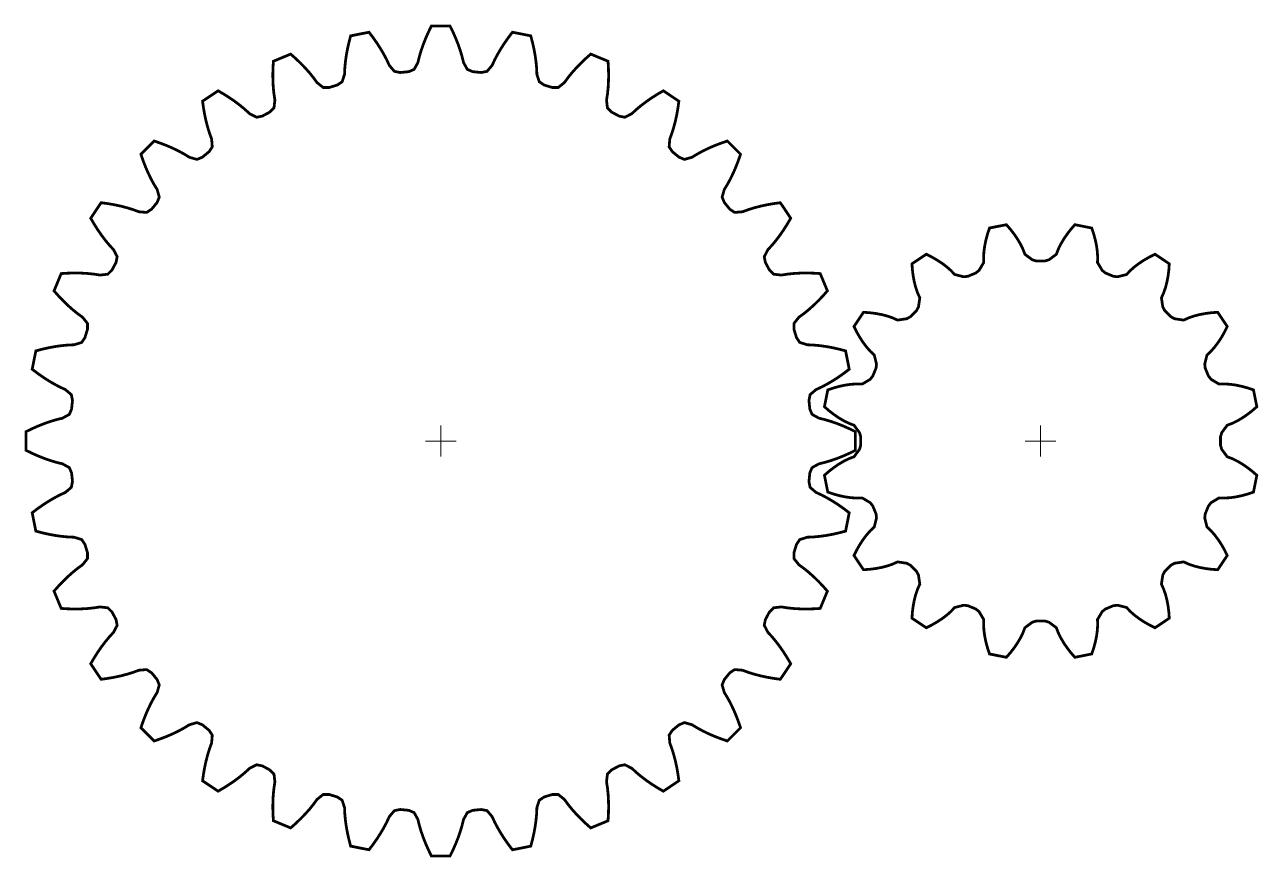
# Model space of a CAD drawing. Header units: millimetres. Extents: x -27.1 to 53.3, y -27.1 to 27.1.
import ezdxf

# ---------------------------------------------------------------- set-up
doc = ezdxf.new("R2010")
doc.units = ezdxf.units.MM
doc.linetypes.add('K5LT32768', pattern=[0])
doc.linetypes.add('K5LT32769', pattern=[0])
doc.layers.add('LAYER0VIEW0', color=7, linetype='Continuous')
doc.layers.add('LAYER1VIEW0', color=7, linetype='Continuous')

msp = doc.modelspace()

# ---------------------------------------------------------------- linework, layer by layer
at = {"layer": 'LAYER0VIEW0', "color": 7, "linetype": 'K5LT32769', "lineweight": 18}
for p, q in [((0, -1), (0, 1)), ((39.11, -1), (39.11, 1)), ((-1, 0), (1, 0)), ((38.11, 0), (40.11, 0))]:
    msp.add_line(p, q, dxfattribs=at)
at = {"layer": 'LAYER1VIEW0', "color": 7, "linetype": 'K5LT32768', "const_width": 0.18}
for points in [[(24.062, 2.086), (24.209, 1.736), (24.657, 1.487), (25.053, 1.391), (25.45, 1.273), (25.846, 1.134), (26.243, 0.977), (26.639, 0.802), (27.033, 0.609), (27.033, -0.609), (26.639, -0.802), (26.243, -0.977), (25.846, -1.134), (25.45, -1.273), (25.053, -1.391), (24.657, -1.487), (24.209, -1.736), (24.062, -2.086), (24.007, -2.648), (24.082, -3.021), (24.474, -3.352), (24.843, -3.523), (25.209, -3.717), (25.571, -3.93), (25.929, -4.161), (26.283, -4.411), (26.633, -4.676), (26.395, -5.872), (25.97, -5.983), (25.548, -6.078), (25.128, -6.155), (24.712, -6.213), (24.3, -6.252), (23.894, -6.269), (23.405, -6.425), (23.193, -6.74), (23.029, -7.281), (23.03, -7.661), (23.349, -8.062), (23.678, -8.302), (24, -8.563), (24.313, -8.843), (24.619, -9.14), (24.918, -9.453), (25.209, -9.782), (24.742, -10.908), (24.304, -10.935), (23.871, -10.945), (23.445, -10.939), (23.025, -10.915), (22.614, -10.873), (22.211, -10.81), (21.702, -10.868), (21.432, -11.136), (21.166, -11.634), (21.093, -12.007), (21.328, -12.463), (21.604, -12.762), (21.868, -13.081), (22.121, -13.416), (22.363, -13.767), (22.595, -14.133), (22.816, -14.512), (22.139, -15.526), (21.704, -15.466), (21.277, -15.392), (20.86, -15.303), (20.454, -15.197), (20.058, -15.075), (19.676, -14.935), (19.165, -14.893), (18.848, -15.103), (18.49, -15.539), (18.346, -15.891), (18.487, -16.384), (18.699, -16.732), (18.896, -17.096), (19.078, -17.474), (19.247, -17.866), (19.403, -18.269), (19.546, -18.685), (18.685, -19.546), (18.269, -19.403), (17.866, -19.247), (17.474, -19.078), (17.096, -18.896), (16.732, -18.699), (16.384, -18.487), (15.891, -18.346), (15.539, -18.49), (15.103, -18.848), (14.893, -19.165), (14.935, -19.676), (15.075, -20.058), (15.197, -20.454), (15.303, -20.86), (15.392, -21.277), (15.466, -21.704), (15.526, -22.139), (14.512, -22.816), (14.133, -22.595), (13.767, -22.363), (13.416, -22.121), (13.081, -21.868), (12.762, -21.604), (12.463, -21.328), (12.007, -21.093), (11.634, -21.166), (11.136, -21.432), (10.868, -21.702), (10.81, -22.211), (10.873, -22.614), (10.915, -23.025), (10.939, -23.445), (10.945, -23.871), (10.935, -24.304), (10.908, -24.742), (9.782, -25.209), (9.453, -24.918), (9.14, -24.619), (8.843, -24.313), (8.563, -24), (8.302, -23.678), (8.062, -23.349), (7.661, -23.03), (7.281, -23.029), (6.74, -23.193), (6.425, -23.405), (6.269, -23.894), (6.252, -24.3), (6.213, -24.712), (6.155, -25.128), (6.078, -25.548), (5.983, -25.97), (5.872, -26.395), (4.676, -26.633), (4.411, -26.283), (4.161, -25.929), (3.93, -25.571), (3.717, -25.209), (3.523, -24.843), (3.352, -24.474), (3.021, -24.082), (2.648, -24.007), (2.086, -24.062), (1.736, -24.209), (1.487, -24.657), (1.391, -25.053), (1.273, -25.45), (1.134, -25.846), (0.977, -26.243), (0.802, -26.639), (0.609, -27.033), (-0.609, -27.033), (-0.802, -26.639), (-0.977, -26.243), (-1.134, -25.846), (-1.273, -25.45), (-1.391, -25.053), (-1.487, -24.657), (-1.736, -24.209), (-2.086, -24.062), (-2.648, -24.007), (-3.021, -24.082), (-3.352, -24.474), (-3.523, -24.843), (-3.717, -25.209), (-3.93, -25.571), (-4.161, -25.929), (-4.411, -26.283), (-4.676, -26.633), (-5.872, -26.395), (-5.983, -25.97), (-6.078, -25.548), (-6.155, -25.128), (-6.213, -24.712), (-6.252, -24.3), (-6.269, -23.894), (-6.425, -23.405), (-6.74, -23.193), (-7.281, -23.029), (-7.661, -23.03), (-8.062, -23.349), (-8.302, -23.678), (-8.563, -24), (-8.843, -24.313), (-9.14, -24.619), (-9.453, -24.918), (-9.782, -25.209), (-10.908, -24.742), (-10.935, -24.304), (-10.945, -23.871), (-10.939, -23.445), (-10.915, -23.025), (-10.873, -22.614), (-10.81, -22.211), (-10.868, -21.702), (-11.136, -21.432), (-11.634, -21.166), (-12.007, -21.093), (-12.463, -21.328), (-12.762, -21.604), (-13.081, -21.868), (-13.416, -22.121), (-13.767, -22.363), (-14.133, -22.595), (-14.512, -22.816), (-15.526, -22.139), (-15.466, -21.704), (-15.392, -21.277), (-15.303, -20.86), (-15.197, -20.454), (-15.075, -20.058), (-14.935, -19.676), (-14.893, -19.165), (-15.103, -18.848), (-15.539, -18.49), (-15.891, -18.346), (-16.384, -18.487), (-16.732, -18.699), (-17.096, -18.896), (-17.474, -19.078), (-17.866, -19.247), (-18.269, -19.403), (-18.685, -19.546), (-19.546, -18.685), (-19.403, -18.269), (-19.247, -17.866), (-19.078, -17.474), (-18.896, -17.096), (-18.699, -16.732), (-18.487, -16.384), (-18.346, -15.891), (-18.49, -15.539), (-18.848, -15.103), (-19.165, -14.893), (-19.676, -14.935), (-20.058, -15.075), (-20.454, -15.197), (-20.86, -15.303), (-21.277, -15.392), (-21.704, -15.466), (-22.139, -15.526), (-22.816, -14.512), (-22.595, -14.133), (-22.363, -13.767), (-22.121, -13.416), (-21.868, -13.081), (-21.604, -12.762), (-21.328, -12.463), (-21.093, -12.007), (-21.166, -11.634), (-21.432, -11.136), (-21.702, -10.868), (-22.211, -10.81), (-22.614, -10.873), (-23.025, -10.915), (-23.445, -10.939), (-23.871, -10.945), (-24.304, -10.935), (-24.742, -10.908), (-25.209, -9.782), (-24.918, -9.453), (-24.619, -9.14), (-24.313, -8.843), (-24, -8.563), (-23.678, -8.302), (-23.349, -8.062), (-23.03, -7.661), (-23.029, -7.281), (-23.193, -6.74), (-23.405, -6.425), (-23.894, -6.269), (-24.3, -6.252), (-24.712, -6.213), (-25.128, -6.155), (-25.548, -6.078), (-25.97, -5.983), (-26.395, -5.872), (-26.633, -4.676), (-26.283, -4.411), (-25.929, -4.161), (-25.571, -3.93), (-25.209, -3.717), (-24.843, -3.523), (-24.474, -3.352), (-24.082, -3.021), (-24.007, -2.648), (-24.062, -2.086), (-24.209, -1.736), (-24.657, -1.487), (-25.053, -1.391), (-25.45, -1.273), (-25.846, -1.134), (-26.243, -0.977), (-26.639, -0.802), (-27.033, -0.609), (-27.033, 0.609), (-26.639, 0.802), (-26.243, 0.977), (-25.846, 1.134), (-25.45, 1.273), (-25.053, 1.391), (-24.657, 1.487), (-24.209, 1.736), (-24.062, 2.086), (-24.007, 2.648), (-24.082, 3.021), (-24.474, 3.352), (-24.843, 3.523), (-25.209, 3.717), (-25.571, 3.93), (-25.929, 4.161), (-26.283, 4.411), (-26.633, 4.676), (-26.395, 5.872), (-25.97, 5.983), (-25.548, 6.078), (-25.128, 6.155), (-24.712, 6.213), (-24.3, 6.252), (-23.894, 6.269), (-23.405, 6.425), (-23.193, 6.74), (-23.029, 7.281), (-23.03, 7.661), (-23.349, 8.062), (-23.678, 8.302), (-24, 8.563), (-24.313, 8.843), (-24.619, 9.14), (-24.918, 9.453), (-25.209, 9.782), (-24.742, 10.908), (-24.304, 10.935), (-23.871, 10.945), (-23.445, 10.939), (-23.025, 10.915), (-22.614, 10.873), (-22.211, 10.81), (-21.702, 10.868), (-21.432, 11.136), (-21.166, 11.634), (-21.093, 12.007), (-21.328, 12.463), (-21.604, 12.762), (-21.868, 13.081), (-22.121, 13.416), (-22.363, 13.767), (-22.595, 14.133), (-22.816, 14.512), (-22.139, 15.526), (-21.704, 15.466), (-21.277, 15.392), (-20.86, 15.303), (-20.454, 15.197), (-20.058, 15.075), (-19.676, 14.935), (-19.165, 14.893), (-18.848, 15.103), (-18.49, 15.539), (-18.346, 15.891), (-18.487, 16.384), (-18.699, 16.732), (-18.896, 17.096), (-19.078, 17.474), (-19.247, 17.866), (-19.403, 18.269), (-19.546, 18.685), (-18.685, 19.546), (-18.269, 19.403), (-17.866, 19.247), (-17.474, 19.078), (-17.096, 18.896), (-16.732, 18.699), (-16.384, 18.487), (-15.891, 18.346), (-15.539, 18.49), (-15.103, 18.848), (-14.893, 19.165), (-14.935, 19.676), (-15.075, 20.058), (-15.197, 20.454), (-15.303, 20.86), (-15.392, 21.277), (-15.466, 21.704), (-15.526, 22.139), (-14.512, 22.816), (-14.133, 22.595), (-13.767, 22.363), (-13.416, 22.121), (-13.081, 21.868), (-12.762, 21.604), (-12.463, 21.328), (-12.007, 21.093), (-11.634, 21.166), (-11.136, 21.432), (-10.868, 21.702), (-10.81, 22.211), (-10.873, 22.614), (-10.915, 23.025), (-10.939, 23.445), (-10.945, 23.871), (-10.935, 24.304), (-10.908, 24.742), (-9.782, 25.209), (-9.453, 24.918), (-9.14, 24.619), (-8.843, 24.313), (-8.563, 24), (-8.302, 23.678), (-8.062, 23.349), (-7.661, 23.03), (-7.281, 23.029), (-6.74, 23.193), (-6.425, 23.405), (-6.269, 23.894), (-6.252, 24.3), (-6.213, 24.712), (-6.155, 25.128), (-6.078, 25.548), (-5.983, 25.97), (-5.872, 26.395), (-4.676, 26.633), (-4.411, 26.283), (-4.161, 25.929), (-3.93, 25.571), (-3.717, 25.209), (-3.523, 24.843), (-3.352, 24.474), (-3.021, 24.082), (-2.648, 24.007), (-2.086, 24.062), (-1.736, 24.209), (-1.487, 24.657), (-1.391, 25.053), (-1.273, 25.45), (-1.134, 25.846), (-0.977, 26.243), (-0.802, 26.639), (-0.609, 27.033), (0.609, 27.033), (0.802, 26.639), (0.977, 26.243), (1.134, 25.846), (1.273, 25.45), (1.391, 25.053), (1.487, 24.657), (1.736, 24.209), (2.086, 24.062), (2.648, 24.007), (3.021, 24.082), (3.352, 24.474), (3.523, 24.843), (3.717, 25.209), (3.93, 25.571), (4.161, 25.929), (4.411, 26.283), (4.676, 26.633), (5.872, 26.395), (5.983, 25.97), (6.078, 25.548), (6.155, 25.128), (6.213, 24.712), (6.252, 24.3), (6.269, 23.894), (6.425, 23.405), (6.74, 23.193), (7.281, 23.029), (7.661, 23.03), (8.062, 23.349), (8.302, 23.678), (8.563, 24), (8.843, 24.313), (9.14, 24.619), (9.453, 24.918), (9.782, 25.209), (10.908, 24.742), (10.935, 24.304), (10.945, 23.871), (10.939, 23.445), (10.915, 23.025), (10.873, 22.614), (10.81, 22.211), (10.868, 21.702), (11.136, 21.432), (11.634, 21.166), (12.007, 21.093), (12.463, 21.328), (12.762, 21.604), (13.081, 21.868), (13.416, 22.121), (13.767, 22.363), (14.133, 22.595), (14.512, 22.816), (15.526, 22.139), (15.466, 21.704), (15.392, 21.277), (15.303, 20.86), (15.197, 20.454), (15.075, 20.058), (14.935, 19.676), (14.893, 19.165), (15.103, 18.848), (15.539, 18.49), (15.891, 18.346), (16.384, 18.487), (16.732, 18.699), (17.096, 18.896), (17.474, 19.078), (17.866, 19.247), (18.269, 19.403), (18.685, 19.546), (19.546, 18.685), (19.403, 18.269), (19.247, 17.866), (19.078, 17.474), (18.896, 17.096), (18.699, 16.732), (18.487, 16.384), (18.346, 15.891), (18.49, 15.539), (18.848, 15.103), (19.165, 14.893), (19.676, 14.935), (20.058, 15.075), (20.454, 15.197), (20.86, 15.303), (21.277, 15.392), (21.704, 15.466), (22.139, 15.526), (22.816, 14.512), (22.595, 14.133), (22.363, 13.767), (22.121, 13.416), (21.868, 13.081), (21.604, 12.762), (21.328, 12.463), (21.093, 12.007), (21.166, 11.634), (21.432, 11.136), (21.702, 10.868), (22.211, 10.81), (22.614, 10.873), (23.025, 10.915), (23.445, 10.939), (23.871, 10.945), (24.304, 10.935), (24.742, 10.908), (25.209, 9.782), (24.918, 9.453), (24.619, 9.14), (24.313, 8.843), (24, 8.563), (23.678, 8.302), (23.349, 8.062), (23.03, 7.661), (23.029, 7.281), (23.193, 6.74), (23.405, 6.425), (23.894, 6.269), (24.3, 6.252), (24.712, 6.213), (25.128, 6.155), (25.548, 6.078), (25.97, 5.983), (26.395, 5.872), (26.633, 4.676), (26.283, 4.411), (25.929, 4.161), (25.571, 3.93), (25.209, 3.717), (24.843, 3.523), (24.474, 3.352), (24.082, 3.021), (24.007, 2.648)], [(50.84, -0.286), (50.918, -0.545), (51.275, -1.026), (51.609, -1.153), (51.939, -1.314), (52.264, -1.506), (52.583, -1.724), (52.897, -1.966), (53.205, -2.233), (52.986, -3.331), (52.6, -3.459), (52.217, -3.564), (51.839, -3.643), (51.465, -3.695), (51.099, -3.718), (50.742, -3.708), (50.228, -4.015), (50.057, -4.225), (49.838, -4.753), (49.81, -5.022), (49.957, -5.603), (50.217, -5.848), (50.459, -6.123), (50.686, -6.424), (50.898, -6.748), (51.095, -7.093), (51.277, -7.457), (50.655, -8.387), (50.25, -8.358), (49.856, -8.308), (49.476, -8.236), (49.111, -8.142), (48.763, -8.023), (48.438, -7.877), (47.845, -7.964), (47.607, -8.092), (47.203, -8.496), (47.074, -8.735), (46.987, -9.327), (47.133, -9.653), (47.252, -10), (47.347, -10.365), (47.419, -10.746), (47.469, -11.139), (47.498, -11.545), (46.567, -12.167), (46.203, -11.985), (45.859, -11.788), (45.535, -11.576), (45.234, -11.349), (44.958, -11.106), (44.713, -10.846), (44.133, -10.7), (43.863, -10.728), (43.335, -10.946), (43.125, -11.117), (42.818, -11.631), (42.829, -11.988), (42.805, -12.355), (42.753, -12.728), (42.674, -13.107), (42.57, -13.49), (42.441, -13.876), (41.343, -14.094), (41.077, -13.787), (40.834, -13.473), (40.616, -13.153), (40.425, -12.828), (40.263, -12.499), (40.136, -12.165), (39.656, -11.807), (39.396, -11.73), (38.825, -11.73), (38.565, -11.807), (38.085, -12.165), (37.958, -12.499), (37.796, -12.828), (37.605, -13.153), (37.387, -13.473), (37.144, -13.787), (36.878, -14.094), (35.78, -13.876), (35.651, -13.49), (35.547, -13.107), (35.468, -12.728), (35.415, -12.355), (35.392, -11.988), (35.403, -11.631), (35.096, -11.117), (34.886, -10.946), (34.358, -10.728), (34.088, -10.7), (33.508, -10.846), (33.263, -11.106), (32.987, -11.349), (32.686, -11.576), (32.362, -11.788), (32.018, -11.985), (31.654, -12.167), (30.723, -11.545), (30.752, -11.139), (30.802, -10.746), (30.874, -10.365), (30.969, -10), (31.087, -9.653), (31.234, -9.327), (31.147, -8.735), (31.018, -8.496), (30.614, -8.092), (30.376, -7.964), (29.783, -7.877), (29.457, -8.023), (29.11, -8.142), (28.745, -8.236), (28.365, -8.308), (27.971, -8.358), (27.565, -8.387), (26.943, -7.457), (27.125, -7.093), (27.323, -6.748), (27.535, -6.424), (27.762, -6.123), (28.004, -5.848), (28.264, -5.603), (28.41, -5.022), (28.383, -4.753), (28.164, -4.225), (27.993, -4.015), (27.479, -3.708), (27.122, -3.718), (26.756, -3.695), (26.382, -3.643), (26.003, -3.564), (25.62, -3.459), (25.234, -3.331), (25.016, -2.233), (25.323, -1.966), (25.637, -1.724), (25.957, -1.506), (26.282, -1.314), (26.612, -1.153), (26.945, -1.026), (27.303, -0.545), (27.381, -0.286), (27.381, 0.286), (27.303, 0.545), (26.945, 1.026), (26.612, 1.153), (26.282, 1.314), (25.957, 1.506), (25.637, 1.724), (25.323, 1.966), (25.016, 2.233), (25.234, 3.331), (25.62, 3.459), (26.003, 3.564), (26.382, 3.643), (26.756, 3.695), (27.122, 3.718), (27.479, 3.708), (27.993, 4.015), (28.164, 4.225), (28.383, 4.753), (28.41, 5.022), (28.264, 5.603), (28.004, 5.848), (27.762, 6.123), (27.535, 6.424), (27.323, 6.748), (27.125, 7.093), (26.943, 7.457), (27.565, 8.387), (27.971, 8.358), (28.365, 8.308), (28.745, 8.236), (29.11, 8.142), (29.457, 8.023), (29.783, 7.877), (30.376, 7.964), (30.614, 8.092), (31.018, 8.496), (31.147, 8.735), (31.234, 9.327), (31.087, 9.653), (30.969, 10), (30.874, 10.365), (30.802, 10.746), (30.752, 11.139), (30.723, 11.545), (31.654, 12.167), (32.018, 11.985), (32.362, 11.788), (32.686, 11.576), (32.987, 11.349), (33.263, 11.106), (33.508, 10.846), (34.088, 10.7), (34.358, 10.728), (34.886, 10.946), (35.096, 11.117), (35.403, 11.631), (35.392, 11.988), (35.415, 12.355), (35.468, 12.728), (35.547, 13.107), (35.651, 13.49), (35.78, 13.876), (36.878, 14.094), (37.144, 13.787), (37.387, 13.473), (37.605, 13.153), (37.796, 12.828), (37.958, 12.499), (38.085, 12.165), (38.565, 11.807), (38.825, 11.73), (39.396, 11.73), (39.656, 11.807), (40.136, 12.165), (40.263, 12.499), (40.425, 12.828), (40.616, 13.153), (40.834, 13.473), (41.077, 13.787), (41.343, 14.094), (42.441, 13.876), (42.57, 13.49), (42.674, 13.107), (42.753, 12.728), (42.805, 12.355), (42.829, 11.988), (42.818, 11.631), (43.125, 11.117), (43.335, 10.946), (43.863, 10.728), (44.133, 10.7), (44.713, 10.846), (44.958, 11.106), (45.234, 11.349), (45.535, 11.576), (45.859, 11.788), (46.203, 11.985), (46.567, 12.167), (47.498, 11.545), (47.469, 11.139), (47.419, 10.746), (47.347, 10.365), (47.252, 10), (47.133, 9.653), (46.987, 9.327), (47.074, 8.735), (47.203, 8.496), (47.607, 8.092), (47.845, 7.964), (48.438, 7.877), (48.763, 8.023), (49.111, 8.142), (49.476, 8.236), (49.856, 8.308), (50.25, 8.358), (50.655, 8.387), (51.277, 7.457), (51.095, 7.093), (50.898, 6.748), (50.686, 6.424), (50.459, 6.123), (50.217, 5.848), (49.957, 5.603), (49.81, 5.022), (49.838, 4.753), (50.057, 4.225), (50.228, 4.015), (50.742, 3.708), (51.099, 3.718), (51.465, 3.695), (51.839, 3.643), (52.217, 3.564), (52.6, 3.459), (52.986, 3.331), (53.205, 2.233), (52.897, 1.966), (52.583, 1.724), (52.264, 1.506), (51.939, 1.314), (51.609, 1.153), (51.275, 1.026), (50.918, 0.545), (50.84, 0.286)]]:
    msp.add_lwpolyline(points, close=True, dxfattribs=at)

doc.saveas('drawing.dxf')
